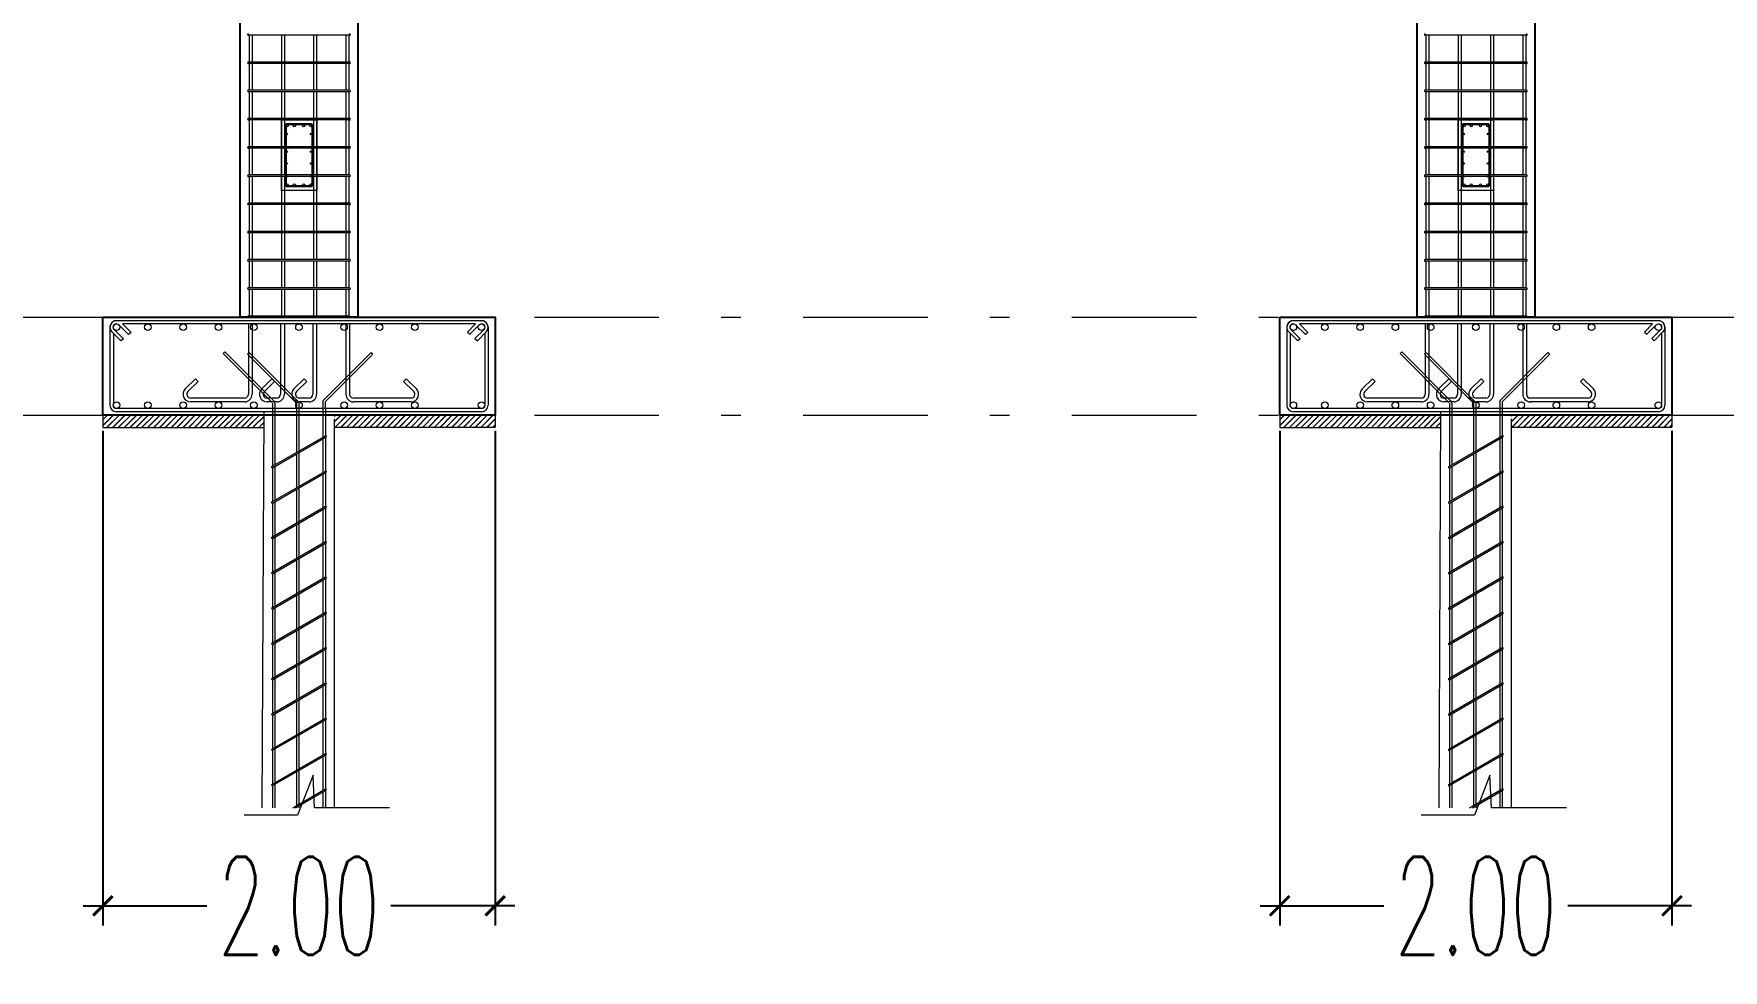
# Model space of a CAD drawing. Header units: millimetres. Extents: x 2175 to 3376, y 1504 to 1740.
# Drawn here: x 3164.79 to 3173.4, y 1533.79 to 1538.56 of the extents above; entities that cross this region are included whole.
import ezdxf

# ---------------------------------------------------------------- set-up
doc = ezdxf.new("R2010")
doc.units = ezdxf.units.MM
for name, pattern in [('DASHDOT2', [12.7, 6.35, -3.175, 0, -3.175]), ('DASHDOTX2', [50.8, 25.4, -12.7, 0, -12.7]), ('DASHED', [19.05, 12.7, -6.35])]:
    doc.linetypes.add(name, pattern=pattern)
doc.layers.add('As Atap', color=3, linetype='DASHDOTX2', lineweight=40)
doc.layers.add('Garis Dim', color=131, linetype='DASHED', lineweight=9)
for name, color, linetype in [('dinding baru', 142, 'Continuous'), ('GR', 7, 'Continuous'), ('WF 150', 5, 'Continuous')]:
    doc.layers.add(name, color=color, linetype=linetype)
doc.layers.add('Layer2', color=7, linetype='DASHED', lineweight=40, true_color=0x238759)
doc.styles.add('-DIM2', font='simplex.shx', dxfattribs={"width": 0.55})
doc.dimstyles.new('DIMENSI MUSHOLLAH', dxfattribs={"dimtxt": 0.5, "dimasz": 0.1, "dimexe": 0.1, "dimexo": 0.1, "dimgap": 0.05, "dimtad": 0, "dimtih": 1, "dimtoh": 1, "dimzin": 0, "dimdsep": 46, "dimtxsty": '-DIM2', "dimblk": 'ARCHTICK', "dimcen": 0.3, "dimdle": 0.1, "dimclrd": 1, "dimclre": 1, "dimclrt": 2, "dimadec": 0, "dimazin": 0, "dimtfac": 1, "dimtix": 1, "dimtofl": 0, "dimtmove": 0, "dimatfit": 3, "dimldrblk": 'ARCHTICK', "dimfxl": 1, "dimtolj": 1, "dimtzin": 0, "dimarcsym": 0})

# ---------------------------------------------------------------- blocks, each defined once
blk = doc.blocks.new('soof bmi')
at = {"layer": 'Garis Dim', "color": 1, "linetype": 'ByBlock', "lineweight": 9}
for p, q in [((38143.76, 315.036), (38143.76, 314.534)), ((38143.768, 315.036), (38143.768, 314.534)), ((38143.978, 315.053), (38143.777, 315.053)), ((38143.978, 315.044), (38143.777, 315.044)), ((38143.987, 315.036), (38143.987, 314.534)), ((38143.996, 315.036), (38143.996, 314.534)), ((38143.978, 314.525), (38143.777, 314.525)), ((38143.978, 314.517), (38143.777, 314.517))]:
    blk.add_line(p, q, dxfattribs=at)
blk.add_lwpolyline([(38143.728, 315.085), (38144.028, 315.085), (38144.028, 314.485), (38143.728, 314.485)], close=True, dxfattribs=at)
for centre, radius in [((38143.777, 315.036), 0.00853), ((38143.774, 314.965), 0.0064), ((38143.838, 315.036), 0.00853), ((38143.917, 315.036), 0.00853), ((38143.978, 315.036), 0.00853), ((38143.981, 314.965), 0.0064), ((38143.774, 314.815), 0.0064), ((38143.981, 314.815), 0.0064), ((38143.774, 314.715), 0.0064), ((38143.981, 314.715), 0.0064), ((38143.774, 314.605), 0.0064), ((38143.777, 314.534), 0.00853), ((38143.838, 314.534), 0.00853), ((38143.917, 314.534), 0.00853), ((38143.978, 314.534), 0.00853), ((38143.981, 314.605), 0.0064)]:
    blk.add_circle(centre, radius, dxfattribs=at)
for centre, radius, start, end in [((38143.777, 315.036), 0.0171, 90, 180), ((38143.978, 315.036), 0.0171, 0, 90), ((38143.978, 315.036), 0.00853, 0, 90), ((38143.777, 314.534), 0.0171, 180, 270), ((38143.978, 314.534), 0.00853, 270, 0), ((38143.978, 314.534), 0.0171, 270, 0)]:
    blk.add_arc(centre, radius, start, end, dxfattribs=at)
blk = doc.blocks.new('_ArchTick')
at = {"color": 0, "linetype": 'ByBlock', "const_width": 0.15}
blk.add_lwpolyline([(-0.5, -0.5), (0.5, 0.5)], dxfattribs=at)
blk = doc.blocks.new('*D795')
at = {"layer": 'Defpoints', "color": 0, "transparency": 16777216}
for p in [(3165.1384, 1536.6362), (3167.1384, 1536.6362), (3167.1384, 1534.1162)]:
    blk.add_point(p, dxfattribs=at)
at = {"layer": 'dinding baru', "color": 1, "linetype": 'Continuous', "lineweight": -2, "transparency": 16777216}
for p, q in [((3165.1384, 1536.5362), (3165.1384, 1534.0162)), ((3167.1384, 1536.5362), (3167.1384, 1534.0162))]:
    blk.add_line(p, q, dxfattribs=at)
at = {"layer": 'dinding baru', "color": 1, "lineweight": -2, "transparency": 16777216}
for p, q in [((3165.0384, 1534.1162), (3165.6694, 1534.1162)), ((3167.2384, 1534.1162), (3166.6075, 1534.1162))]:
    blk.add_line(p, q, dxfattribs=at)
at = {"layer": 'dinding baru', "color": 1, "lineweight": -2, "transparency": 16777216, "xscale": 0.1, "yscale": 0.1, "zscale": 0.1, "rotation": 180}
blk.add_blockref('_ArchTick', (3165.1384, 1534.1162), dxfattribs=at)
at = {"layer": 'dinding baru', "color": 1, "lineweight": -2, "transparency": 16777216, "xscale": 0.1, "yscale": 0.1, "zscale": 0.1}
blk.add_blockref('_ArchTick', (3167.1384, 1534.1162), dxfattribs=at)
at = {"layer": 'dinding baru', "color": 2, "lineweight": 0, "transparency": 16777216, "insert": (3166.1384, 1534.1162), "char_height": 0.5, "attachment_point": 5, "style": '-DIM2'}
blk.add_mtext('\\A1;2.00', dxfattribs=at)
blk = doc.blocks.new('*D927')
at = {"layer": 'Defpoints', "color": 0, "transparency": 16777216}
for p in [(3171.1384, 1536.6362), (3173.1384, 1536.6362), (3173.1384, 1534.1162)]:
    blk.add_point(p, dxfattribs=at)
at = {"layer": 'dinding baru', "color": 1, "linetype": 'Continuous', "lineweight": -2, "transparency": 16777216}
for p, q in [((3171.1384, 1536.5362), (3171.1384, 1534.0162)), ((3173.1384, 1536.5362), (3173.1384, 1534.0162))]:
    blk.add_line(p, q, dxfattribs=at)
at = {"layer": 'dinding baru', "color": 1, "lineweight": -2, "transparency": 16777216}
for p, q in [((3171.0384, 1534.1162), (3171.6694, 1534.1162)), ((3173.2384, 1534.1162), (3172.6075, 1534.1162))]:
    blk.add_line(p, q, dxfattribs=at)
at = {"layer": 'dinding baru', "color": 1, "lineweight": -2, "transparency": 16777216, "xscale": 0.1, "yscale": 0.1, "zscale": 0.1, "rotation": 180}
blk.add_blockref('_ArchTick', (3171.1384, 1534.1162), dxfattribs=at)
at = {"layer": 'dinding baru', "color": 1, "lineweight": -2, "transparency": 16777216, "xscale": 0.1, "yscale": 0.1, "zscale": 0.1}
blk.add_blockref('_ArchTick', (3173.1384, 1534.1162), dxfattribs=at)
at = {"layer": 'dinding baru', "color": 2, "lineweight": 0, "transparency": 16777216, "insert": (3172.1384, 1534.1162), "char_height": 0.5, "attachment_point": 5, "style": '-DIM2'}
blk.add_mtext('\\A1;2.00', dxfattribs=at)

msp = doc.modelspace()

# ---------------------------------------------------------------- hatches: boundary and pattern name
at = {"layer": 'Layer2', "linetype": 'ByBlock', "lineweight": 5}
h = msp.add_hatch(dxfattribs=at)
h.set_pattern_fill('JIS_LC_8', scale=0.0027, style=0)
h.set_pattern_definition([(45, (187.373486, 306.544502), (-0.01489166881, 0.01489166881), []), (45, (187.374566, 306.544502), (-0.01489166881, 0.01489166881), [])])
h.paths.add_polyline_path([(3165.8984, 1536.6139), (3165.1384, 1536.615), (3165.1384, 1536.555), (3165.8984, 1536.5539)])
h.paths.add_polyline_path([(3165.8984, 1536.6162), (3165.8984, 1536.6162), (3165.8984, 1536.5562), (3165.8984, 1536.5562)], flags=17)
h.paths.add_polyline_path([(3165.9584, 1536.6182), (3165.8984, 1536.6162), (3165.8984, 1536.5562), (3165.9584, 1536.5582)])
h.paths.add_polyline_path([(3167.1384, 1536.6162), (3166.3184, 1536.6162), (3166.3184, 1536.5562), (3167.1384, 1536.5562)])
h = msp.add_hatch(dxfattribs=at)
h.set_pattern_fill('JIS_LC_8', scale=0.0027, style=0)
h.set_pattern_definition([(45, (193.373486, 306.544502), (-0.01489166881, 0.01489166881), []), (45, (193.374566, 306.544502), (-0.01489166881, 0.01489166881), [])])
h.paths.add_polyline_path([(3171.8984, 1536.6139), (3171.1384, 1536.615), (3171.1384, 1536.555), (3171.8984, 1536.5539)])
h.paths.add_polyline_path([(3171.8984, 1536.6162), (3171.8984, 1536.6162), (3171.8984, 1536.5562), (3171.8984, 1536.5562)], flags=17)
h.paths.add_polyline_path([(3171.9584, 1536.6182), (3171.8984, 1536.6162), (3171.8984, 1536.5562), (3171.9584, 1536.5582)])
h.paths.add_polyline_path([(3173.1384, 1536.6162), (3172.3184, 1536.6162), (3172.3184, 1536.5562), (3173.1384, 1536.5562)])

# ---------------------------------------------------------------- linework, layer by layer
at = {"layer": 'As Atap', "color": 0, "linetype": 'ByBlock', "lineweight": 5}
for p, q in [((3165.884, 1538.5525), (3165.884, 1538.4162)), ((3165.8994, 1538.5525), (3165.8994, 1538.4162)), ((3166.0485, 1538.5525), (3166.0485, 1538.4162)), ((3166.0639, 1538.5525), (3166.0639, 1538.4162)), ((3166.213, 1538.5525), (3166.213, 1538.4162)), ((3166.2284, 1538.5525), (3166.2284, 1538.4162)), ((3166.3775, 1538.5525), (3166.3775, 1538.4162)), ((3166.3928, 1538.5525), (3166.3928, 1538.4162)), ((3171.884, 1538.5525), (3171.884, 1538.4162)), ((3171.8994, 1538.5525), (3171.8994, 1538.4162)), ((3172.0485, 1538.5525), (3172.0485, 1538.4162)), ((3172.0639, 1538.5525), (3172.0639, 1538.4162)), ((3172.213, 1538.5525), (3172.213, 1538.4162)), ((3172.2284, 1538.5525), (3172.2284, 1538.4162)), ((3172.3775, 1538.5525), (3172.3775, 1538.4162)), ((3172.3928, 1538.5525), (3172.3928, 1538.4162)), ((3165.884, 1538.4092), (3165.884, 1538.2728)), ((3165.8994, 1538.4092), (3165.8994, 1538.2728)), ((3166.0485, 1538.4092), (3166.0485, 1538.2728)), ((3166.0639, 1538.4092), (3166.0639, 1538.2728)), ((3166.213, 1538.4092), (3166.213, 1538.2728)), ((3166.2284, 1538.4092), (3166.2284, 1538.2728)), ((3166.3775, 1538.4092), (3166.3775, 1538.2728)), ((3166.3928, 1538.4092), (3166.3928, 1538.2728)), ((3171.884, 1538.4092), (3171.884, 1538.2728)), ((3171.8994, 1538.4092), (3171.8994, 1538.2728)), ((3172.0485, 1538.4092), (3172.0485, 1538.2728)), ((3172.0639, 1538.4092), (3172.0639, 1538.2728)), ((3172.213, 1538.4092), (3172.213, 1538.2728)), ((3172.2284, 1538.4092), (3172.2284, 1538.2728)), ((3172.3775, 1538.4092), (3172.3775, 1538.2728)), ((3172.3928, 1538.4092), (3172.3928, 1538.2728)), ((3165.884, 1538.2652), (3165.884, 1538.1288)), ((3165.8994, 1538.2652), (3165.8994, 1538.1288)), ((3166.0485, 1538.2652), (3166.0485, 1538.1288)), ((3166.0639, 1538.2652), (3166.0639, 1538.1288)), ((3166.213, 1538.2652), (3166.213, 1538.1288)), ((3166.2284, 1538.2652), (3166.2284, 1538.1288)), ((3166.3775, 1538.2658), (3166.3775, 1538.1295)), ((3166.3928, 1538.2658), (3166.3928, 1538.1295)), ((3171.884, 1538.2652), (3171.884, 1538.1288)), ((3171.8994, 1538.2652), (3171.8994, 1538.1288)), ((3172.0485, 1538.2652), (3172.0485, 1538.1288)), ((3172.0639, 1538.2652), (3172.0639, 1538.1288)), ((3172.213, 1538.2652), (3172.213, 1538.1288)), ((3172.2284, 1538.2652), (3172.2284, 1538.1288)), ((3172.3775, 1538.2658), (3172.3775, 1538.1295)), ((3172.3928, 1538.2658), (3172.3928, 1538.1295)), ((3165.884, 1538.1212), (3165.884, 1537.9848)), ((3165.8994, 1538.1212), (3165.8994, 1537.9848)), ((3166.0485, 1538.1212), (3166.0485, 1537.9848)), ((3166.0639, 1538.1212), (3166.0639, 1537.9848)), ((3166.213, 1538.1212), (3166.213, 1537.9848)), ((3166.2284, 1538.1212), (3166.2284, 1537.9848)), ((3166.3775, 1538.1212), (3166.3775, 1537.9848)), ((3166.3928, 1538.1212), (3166.3928, 1537.9848)), ((3171.884, 1538.1212), (3171.884, 1537.9848)), ((3171.8994, 1538.1212), (3171.8994, 1537.9848)), ((3172.0485, 1538.1212), (3172.0485, 1537.9848)), ((3172.0639, 1538.1212), (3172.0639, 1537.9848)), ((3172.213, 1538.1212), (3172.213, 1537.9848)), ((3172.2284, 1538.1212), (3172.2284, 1537.9848)), ((3172.3775, 1538.1212), (3172.3775, 1537.9848)), ((3172.3928, 1538.1212), (3172.3928, 1537.9848)), ((3165.884, 1537.9772), (3165.884, 1537.8408)), ((3165.8994, 1537.9772), (3165.8994, 1537.8408)), ((3166.0485, 1537.9772), (3166.0485, 1537.8408)), ((3166.0639, 1537.9772), (3166.0639, 1537.8408)), ((3166.213, 1537.9772), (3166.213, 1537.8408)), ((3166.2284, 1537.9772), (3166.2284, 1537.8408)), ((3166.3775, 1537.9772), (3166.3775, 1537.8408)), ((3166.3928, 1537.9772), (3166.3928, 1537.8408)), ((3171.884, 1537.9772), (3171.884, 1537.8408)), ((3171.8994, 1537.9772), (3171.8994, 1537.8408)), ((3172.0485, 1537.9772), (3172.0485, 1537.8408)), ((3172.0639, 1537.9772), (3172.0639, 1537.8408)), ((3172.213, 1537.9772), (3172.213, 1537.8408)), ((3172.2284, 1537.9772), (3172.2284, 1537.8408)), ((3172.3775, 1537.9772), (3172.3775, 1537.8408)), ((3172.3928, 1537.9772), (3172.3928, 1537.8408)), ((3165.884, 1537.8338), (3165.884, 1537.6975)), ((3165.8994, 1537.8338), (3165.8994, 1537.6975)), ((3166.0485, 1537.8338), (3166.0485, 1537.6975)), ((3166.0639, 1537.8338), (3166.0639, 1537.6975)), ((3166.213, 1537.8338), (3166.213, 1537.6975)), ((3166.2284, 1537.8338), (3166.2284, 1537.6975)), ((3166.3775, 1537.8338), (3166.3775, 1537.6975)), ((3166.3928, 1537.8338), (3166.3928, 1537.6975)), ((3171.884, 1537.8338), (3171.884, 1537.6975)), ((3171.8994, 1537.8338), (3171.8994, 1537.6975)), ((3172.0485, 1537.8338), (3172.0485, 1537.6975)), ((3172.0639, 1537.8338), (3172.0639, 1537.6975)), ((3172.213, 1537.8338), (3172.213, 1537.6975)), ((3172.2284, 1537.8338), (3172.2284, 1537.6975)), ((3172.3775, 1537.8338), (3172.3775, 1537.6975)), ((3172.3928, 1537.8338), (3172.3928, 1537.6975)), ((3165.884, 1537.6898), (3165.884, 1537.5535)), ((3165.8994, 1537.6898), (3165.8994, 1537.5535)), ((3166.0485, 1537.6898), (3166.0485, 1537.5535)), ((3166.0639, 1537.6898), (3166.0639, 1537.5535)), ((3166.213, 1537.6898), (3166.213, 1537.5535)), ((3166.2284, 1537.6898), (3166.2284, 1537.5535)), ((3166.3775, 1537.6898), (3166.3775, 1537.5535)), ((3166.3928, 1537.6898), (3166.3928, 1537.5535)), ((3171.884, 1537.6898), (3171.884, 1537.5535)), ((3171.8994, 1537.6898), (3171.8994, 1537.5535)), ((3172.0485, 1537.6898), (3172.0485, 1537.5535)), ((3172.0639, 1537.6898), (3172.0639, 1537.5535)), ((3172.213, 1537.6898), (3172.213, 1537.5535)), ((3172.2284, 1537.6898), (3172.2284, 1537.5535)), ((3172.3775, 1537.6898), (3172.3775, 1537.5535)), ((3172.3928, 1537.6898), (3172.3928, 1537.5535)), ((3165.884, 1537.5458), (3165.884, 1537.4095)), ((3165.8994, 1537.5458), (3165.8994, 1537.4095)), ((3166.0485, 1537.5458), (3166.0485, 1537.4095)), ((3166.0639, 1537.5458), (3166.0639, 1537.4095)), ((3166.213, 1537.5458), (3166.213, 1537.4095)), ((3166.2284, 1537.5458), (3166.2284, 1537.4095)), ((3166.3775, 1537.5458), (3166.3775, 1537.4095)), ((3166.3928, 1537.5458), (3166.3928, 1537.4095)), ((3171.884, 1537.5458), (3171.884, 1537.4095)), ((3171.8994, 1537.5458), (3171.8994, 1537.4095)), ((3172.0485, 1537.5458), (3172.0485, 1537.4095)), ((3172.0639, 1537.5458), (3172.0639, 1537.4095)), ((3172.213, 1537.5458), (3172.213, 1537.4095)), ((3172.2284, 1537.5458), (3172.2284, 1537.4095)), ((3172.3775, 1537.5458), (3172.3775, 1537.4095)), ((3172.3928, 1537.5458), (3172.3928, 1537.4095)), ((3165.884, 1537.4018), (3165.884, 1537.2655)), ((3165.8994, 1537.4018), (3165.8994, 1537.2655)), ((3166.0485, 1537.4018), (3166.0485, 1537.2655)), ((3166.0639, 1537.4018), (3166.0639, 1537.2655)), ((3166.213, 1537.4018), (3166.213, 1537.2655)), ((3166.2284, 1537.4018), (3166.2284, 1537.2655)), ((3166.3775, 1537.4018), (3166.3775, 1537.2655)), ((3166.3928, 1537.4018), (3166.3928, 1537.2655)), ((3171.884, 1537.4018), (3171.884, 1537.2655)), ((3171.8994, 1537.4018), (3171.8994, 1537.2655)), ((3172.0485, 1537.4018), (3172.0485, 1537.2655)), ((3172.0639, 1537.4018), (3172.0639, 1537.2655)), ((3172.213, 1537.4018), (3172.213, 1537.2655)), ((3172.2284, 1537.4018), (3172.2284, 1537.2655)), ((3172.3775, 1537.4018), (3172.3775, 1537.2655)), ((3172.3928, 1537.4018), (3172.3928, 1537.2655)), ((3165.884, 1537.2578), (3165.884, 1537.1215)), ((3165.8994, 1537.2578), (3165.8994, 1537.1215)), ((3166.0485, 1537.2578), (3166.0485, 1537.1215)), ((3166.0639, 1537.2578), (3166.0639, 1537.1215)), ((3166.213, 1537.2578), (3166.213, 1537.1215)), ((3166.2284, 1537.2578), (3166.2284, 1537.1215)), ((3166.3775, 1537.2578), (3166.3775, 1537.1215)), ((3166.3928, 1537.2578), (3166.3928, 1537.1215)), ((3171.884, 1537.2578), (3171.884, 1537.1215)), ((3171.8994, 1537.2578), (3171.8994, 1537.1215)), ((3172.0485, 1537.2578), (3172.0485, 1537.1215)), ((3172.0639, 1537.2578), (3172.0639, 1537.1215)), ((3172.213, 1537.2578), (3172.213, 1537.1215)), ((3172.2284, 1537.2578), (3172.2284, 1537.1215)), ((3172.3775, 1537.2578), (3172.3775, 1537.1215)), ((3172.3928, 1537.2578), (3172.3928, 1537.1215)), ((3165.1744, 1537.0646), (3165.1744, 1536.6678)), ((3165.192, 1537.0339), (3165.192, 1536.6727)), ((3165.8802, 1537.0814), (3165.8802, 1536.723)), ((3165.8994, 1537.0814), (3165.8994, 1536.7319)), ((3166.0447, 1537.0814), (3166.0447, 1536.723)), ((3166.0639, 1537.0814), (3166.0639, 1536.723)), ((3166.2092, 1537.0814), (3166.2092, 1536.723)), ((3166.2284, 1537.0814), (3166.2284, 1536.723)), ((3166.3775, 1537.0814), (3166.3775, 1536.7262)), ((3166.3967, 1537.0814), (3166.3967, 1536.7239)), ((3167.0856, 1537.0339), (3167.0856, 1536.6678)), ((3167.1024, 1537.0645), (3167.1024, 1536.6678)), ((3171.1744, 1537.0646), (3171.1744, 1536.6678)), ((3171.192, 1537.0339), (3171.192, 1536.6727)), ((3171.8802, 1537.0814), (3171.8802, 1536.723)), ((3171.8994, 1537.0814), (3171.8994, 1536.7319)), ((3172.0447, 1537.0814), (3172.0447, 1536.723)), ((3172.0639, 1537.0814), (3172.0639, 1536.723)), ((3172.2092, 1537.0814), (3172.2092, 1536.723)), ((3172.2284, 1537.0814), (3172.2284, 1536.723)), ((3172.3775, 1537.0814), (3172.3775, 1536.7262)), ((3172.3967, 1537.0814), (3172.3967, 1536.7239)), ((3173.0856, 1537.0339), (3173.0856, 1536.6678)), ((3173.1024, 1537.0645), (3173.1024, 1536.6678)), ((3165.8994, 1536.7319), (3165.8994, 1536.723)), ((3166.0033, 1536.6771), (3166.0033, 1536.651)), ((3166.0153, 1536.6771), (3166.0153, 1536.651)), ((3166.1264, 1536.6775), (3166.1264, 1536.4276)), ((3166.1384, 1536.6825), (3166.1384, 1536.4345)), ((3166.2601, 1536.6896), (3166.2601, 1536.651)), ((3166.2721, 1536.6846), (3166.2721, 1536.651)), ((3171.8994, 1536.7319), (3171.8994, 1536.723)), ((3172.0033, 1536.6771), (3172.0033, 1536.651)), ((3172.0153, 1536.6771), (3172.0153, 1536.651)), ((3172.1264, 1536.6775), (3172.1264, 1536.4276)), ((3172.1384, 1536.6825), (3172.1384, 1536.4345)), ((3172.2601, 1536.6896), (3172.2601, 1536.651)), ((3172.2721, 1536.6846), (3172.2721, 1536.651)), ((3166.004, 1536.651), (3166.004, 1536.3569)), ((3166.016, 1536.651), (3166.016, 1536.3639)), ((3166.2608, 1536.651), (3166.2608, 1536.5052)), ((3166.2728, 1536.651), (3166.2728, 1536.5121)), ((3166.7462, 1536.6512), (3166.7462, 1536.651)), ((3166.7462, 1536.6512), (3166.7462, 1536.651)), ((3172.004, 1536.651), (3172.004, 1536.3569)), ((3172.016, 1536.651), (3172.016, 1536.3639)), ((3172.2608, 1536.651), (3172.2608, 1536.5052)), ((3172.2728, 1536.651), (3172.2728, 1536.5121)), ((3172.7462, 1536.6512), (3172.7462, 1536.651)), ((3172.7462, 1536.6512), (3172.7462, 1536.651)), ((3166.2728, 1536.5038), (3166.2728, 1536.3321)), ((3172.2728, 1536.5038), (3172.2728, 1536.3321)), ((3166.1264, 1536.4193), (3166.1264, 1536.2476)), ((3166.1384, 1536.4262), (3166.1384, 1536.2545)), ((3166.2608, 1536.4969), (3166.2608, 1536.3252)), ((3172.1264, 1536.4193), (3172.1264, 1536.2476)), ((3172.1384, 1536.4262), (3172.1384, 1536.2545)), ((3172.2608, 1536.4969), (3172.2608, 1536.3252)), ((3166.004, 1536.3486), (3166.004, 1536.1769)), ((3166.016, 1536.3556), (3166.016, 1536.1839)), ((3172.004, 1536.3486), (3172.004, 1536.1769)), ((3172.016, 1536.3556), (3172.016, 1536.1839)), ((3166.1384, 1536.2462), (3166.1384, 1536.0745)), ((3166.2608, 1536.3169), (3166.2608, 1536.1452)), ((3166.2728, 1536.3238), (3166.2728, 1536.1521)), ((3172.1384, 1536.2462), (3172.1384, 1536.0745)), ((3172.2608, 1536.3169), (3172.2608, 1536.1452)), ((3172.2728, 1536.3238), (3172.2728, 1536.1521)), ((3166.004, 1536.1686), (3166.004, 1535.9969)), ((3166.016, 1536.1756), (3166.016, 1536.0039)), ((3166.1264, 1536.2393), (3166.1264, 1536.0676)), ((3172.004, 1536.1686), (3172.004, 1535.9969)), ((3172.016, 1536.1756), (3172.016, 1536.0039)), ((3172.1264, 1536.2393), (3172.1264, 1536.0676)), ((3166.2608, 1536.1369), (3166.2608, 1535.9652)), ((3166.2728, 1536.1438), (3166.2728, 1535.9721)), ((3172.2608, 1536.1369), (3172.2608, 1535.9652)), ((3172.2728, 1536.1438), (3172.2728, 1535.9721)), ((3166.004, 1535.9886), (3166.004, 1535.8169)), ((3166.016, 1535.9956), (3166.016, 1535.8239)), ((3166.1264, 1536.0593), (3166.1264, 1535.8876)), ((3166.1384, 1536.0662), (3166.1384, 1535.8945)), ((3172.004, 1535.9886), (3172.004, 1535.8169)), ((3172.016, 1535.9956), (3172.016, 1535.8239)), ((3172.1264, 1536.0593), (3172.1264, 1535.8876)), ((3172.1384, 1536.0662), (3172.1384, 1535.8945)), ((3166.2608, 1535.9569), (3166.2608, 1535.7852)), ((3166.2728, 1535.9638), (3166.2728, 1535.7921)), ((3172.2608, 1535.9569), (3172.2608, 1535.7852)), ((3172.2728, 1535.9638), (3172.2728, 1535.7921)), ((3166.016, 1535.8156), (3166.016, 1535.6439)), ((3166.1264, 1535.8793), (3166.1264, 1535.7076)), ((3166.1384, 1535.8862), (3166.1384, 1535.7145)), ((3172.016, 1535.8156), (3172.016, 1535.6439)), ((3172.1264, 1535.8793), (3172.1264, 1535.7076)), ((3172.1384, 1535.8862), (3172.1384, 1535.7145)), ((3166.004, 1535.8086), (3166.004, 1535.6369)), ((3166.2608, 1535.7769), (3166.2608, 1535.6052)), ((3166.2728, 1535.7838), (3166.2728, 1535.6121)), ((3172.004, 1535.8086), (3172.004, 1535.6369)), ((3172.2608, 1535.7769), (3172.2608, 1535.6052)), ((3172.2728, 1535.7838), (3172.2728, 1535.6121)), ((3166.1264, 1535.6993), (3166.1264, 1535.5276)), ((3166.1384, 1535.7062), (3166.1384, 1535.5345)), ((3172.1264, 1535.6993), (3172.1264, 1535.5276)), ((3172.1384, 1535.7062), (3172.1384, 1535.5345)), ((3166.004, 1535.6286), (3166.004, 1535.4569)), ((3166.016, 1535.6356), (3166.016, 1535.4639)), ((3166.2608, 1535.5969), (3166.2608, 1535.4252)), ((3166.2728, 1535.6038), (3166.2728, 1535.4321)), ((3172.004, 1535.6286), (3172.004, 1535.4569)), ((3172.016, 1535.6356), (3172.016, 1535.4639)), ((3172.2608, 1535.5969), (3172.2608, 1535.4252)), ((3172.2728, 1535.6038), (3172.2728, 1535.4321)), ((3166.1264, 1535.5193), (3166.1264, 1535.3476)), ((3166.1384, 1535.5262), (3166.1384, 1535.3545)), ((3172.1264, 1535.5193), (3172.1264, 1535.3476)), ((3172.1384, 1535.5262), (3172.1384, 1535.3545)), ((3166.004, 1535.4486), (3166.004, 1535.2769)), ((3166.016, 1535.4556), (3166.016, 1535.2839)), ((3166.2608, 1535.4169), (3166.2608, 1535.2452)), ((3166.2728, 1535.4238), (3166.2728, 1535.2521)), ((3172.004, 1535.4486), (3172.004, 1535.2769)), ((3172.016, 1535.4556), (3172.016, 1535.2839)), ((3172.2608, 1535.4169), (3172.2608, 1535.2452)), ((3172.2728, 1535.4238), (3172.2728, 1535.2521)), ((3166.1264, 1535.3393), (3166.1264, 1535.1676)), ((3166.1384, 1535.3462), (3166.1384, 1535.1745)), ((3172.1264, 1535.3393), (3172.1264, 1535.1676)), ((3172.1384, 1535.3462), (3172.1384, 1535.1745)), ((3166.004, 1535.2686), (3166.004, 1535.0969)), ((3166.016, 1535.2756), (3166.016, 1535.1039)), ((3166.2608, 1535.2369), (3166.2608, 1535.0652)), ((3166.2728, 1535.2438), (3166.2728, 1535.0721)), ((3172.004, 1535.2686), (3172.004, 1535.0969)), ((3172.016, 1535.2756), (3172.016, 1535.1039)), ((3172.2608, 1535.2369), (3172.2608, 1535.0652)), ((3172.2728, 1535.2438), (3172.2728, 1535.0721)), ((3166.1264, 1535.1593), (3166.1264, 1534.9876)), ((3166.1384, 1535.1662), (3166.1384, 1534.9945)), ((3172.1264, 1535.1593), (3172.1264, 1534.9876)), ((3172.1384, 1535.1662), (3172.1384, 1534.9945)), ((3166.004, 1535.0886), (3166.004, 1534.9169)), ((3166.016, 1535.0956), (3166.016, 1534.9239)), ((3166.2608, 1535.0569), (3166.2608, 1534.8852)), ((3166.2728, 1535.0638), (3166.2728, 1534.8921)), ((3172.004, 1535.0886), (3172.004, 1534.9169)), ((3172.016, 1535.0956), (3172.016, 1534.9239)), ((3172.2608, 1535.0569), (3172.2608, 1534.8852)), ((3172.2728, 1535.0638), (3172.2728, 1534.8921)), ((3166.1264, 1534.9793), (3166.1264, 1534.8076)), ((3166.1384, 1534.9862), (3166.1384, 1534.8145)), ((3172.1264, 1534.9793), (3172.1264, 1534.8076)), ((3172.1384, 1534.9862), (3172.1384, 1534.8145)), ((3166.004, 1534.9086), (3166.004, 1534.7369)), ((3166.016, 1534.9156), (3166.016, 1534.7439)), ((3166.2608, 1534.8769), (3166.2608, 1534.7052)), ((3166.2728, 1534.8838), (3166.2728, 1534.7121)), ((3172.004, 1534.9086), (3172.004, 1534.7369)), ((3172.016, 1534.9156), (3172.016, 1534.7439)), ((3172.2608, 1534.8769), (3172.2608, 1534.7052)), ((3172.2728, 1534.8838), (3172.2728, 1534.7121)), ((3166.1264, 1534.7993), (3166.1264, 1534.6276)), ((3166.1384, 1534.8062), (3166.1384, 1534.6345)), ((3172.1264, 1534.7993), (3172.1264, 1534.6276)), ((3172.1384, 1534.8062), (3172.1384, 1534.6345)), ((3166.004, 1534.7286), (3166.004, 1534.6162)), ((3166.016, 1534.7356), (3166.016, 1534.6162)), ((3166.2608, 1534.6969), (3166.2608, 1534.6162)), ((3166.2728, 1534.7038), (3166.2728, 1534.6162)), ((3172.004, 1534.7286), (3172.004, 1534.6162)), ((3172.016, 1534.7356), (3172.016, 1534.6162)), ((3172.2608, 1534.6969), (3172.2608, 1534.6162)), ((3172.2728, 1534.7038), (3172.2728, 1534.6162)), ((3166.1264, 1534.6193), (3166.1264, 1534.6162)), ((3166.1384, 1534.6262), (3166.1384, 1534.6162)), ((3172.1264, 1534.6193), (3172.1264, 1534.6162)), ((3172.1384, 1534.6262), (3172.1384, 1534.6162))]:
    msp.add_line(p, q, dxfattribs=at)
at = {"layer": 'As Atap', "color": 7, "linetype": 'ByBlock', "lineweight": 5}
for p, q in [((3165.1384, 1536.6162), (3165.1384, 1536.5539)), ((3165.9586, 1536.6371), (3165.9489, 1534.6162)), ((3166.3184, 1536.5982), (3166.3184, 1534.6162)), ((3167.1384, 1536.6162), (3167.1384, 1536.5562)), ((3171.1384, 1536.6162), (3171.1384, 1536.5539)), ((3171.9586, 1536.6371), (3171.9489, 1534.6162)), ((3172.3184, 1536.5982), (3172.3184, 1534.6162)), ((3173.1384, 1536.6162), (3173.1384, 1536.5562))]:
    msp.add_line(p, q, dxfattribs=at)
at = {"layer": 'Garis Dim', "color": 0, "linetype": 'ByBlock', "lineweight": 5}
for p, q in [((3166.3967, 1538.5525), (3165.8802, 1538.5525)), ((3172.3967, 1538.5525), (3171.8802, 1538.5525)), ((3166.3967, 1538.4162), (3165.8802, 1538.4162)), ((3166.3967, 1538.4085), (3165.8802, 1538.4085)), ((3172.3967, 1538.4162), (3171.8802, 1538.4162)), ((3172.3967, 1538.4085), (3171.8802, 1538.4085)), ((3166.3967, 1538.2728), (3165.8802, 1538.2728)), ((3166.3967, 1538.2652), (3165.8802, 1538.2652)), ((3172.3967, 1538.2728), (3171.8802, 1538.2728)), ((3172.3967, 1538.2652), (3171.8802, 1538.2652)), ((3166.3967, 1538.1288), (3165.8802, 1538.1288)), ((3166.3967, 1538.1212), (3165.8802, 1538.1212)), ((3172.3967, 1538.1288), (3171.8802, 1538.1288)), ((3172.3967, 1538.1212), (3171.8802, 1538.1212)), ((3166.3967, 1537.9848), (3165.8802, 1537.9848)), ((3166.3967, 1537.9772), (3165.8802, 1537.9772)), ((3172.3967, 1537.9848), (3171.8802, 1537.9848)), ((3172.3967, 1537.9772), (3171.8802, 1537.9772)), ((3166.3967, 1537.8408), (3165.8802, 1537.8408)), ((3166.3967, 1537.8332), (3165.8802, 1537.8332)), ((3172.3967, 1537.8408), (3171.8802, 1537.8408)), ((3172.3967, 1537.8332), (3171.8802, 1537.8332)), ((3166.3967, 1537.6975), (3165.8802, 1537.6975)), ((3166.3967, 1537.6898), (3165.8802, 1537.6898)), ((3172.3967, 1537.6975), (3171.8802, 1537.6975)), ((3172.3967, 1537.6898), (3171.8802, 1537.6898)), ((3166.3967, 1537.5535), (3165.8802, 1537.5535)), ((3166.3967, 1537.5458), (3165.8802, 1537.5458)), ((3172.3967, 1537.5535), (3171.8802, 1537.5535)), ((3172.3967, 1537.5458), (3171.8802, 1537.5458)), ((3166.3967, 1537.4095), (3165.8802, 1537.4095)), ((3166.3967, 1537.4018), (3165.8802, 1537.4018)), ((3172.3967, 1537.4095), (3171.8802, 1537.4095)), ((3172.3967, 1537.4018), (3171.8802, 1537.4018)), ((3166.3967, 1537.2655), (3165.8802, 1537.2655)), ((3166.3967, 1537.2578), (3165.8802, 1537.2578)), ((3172.3967, 1537.2655), (3171.8802, 1537.2655)), ((3172.3967, 1537.2578), (3171.8802, 1537.2578)), ((3166.3967, 1537.1215), (3165.8802, 1537.1215)), ((3166.3967, 1537.1138), (3165.8802, 1537.1138)), ((3172.3967, 1537.1215), (3171.8802, 1537.1215)), ((3172.3967, 1537.1138), (3171.8802, 1537.1138)), ((3165.179, 1537.0814), (3165.1789, 1537.0814)), ((3165.1843, 1537.0408), (3165.2302, 1536.995)), ((3165.1955, 1537.0534), (3165.2432, 1537.0057)), ((3167.0688, 1537.0982), (3165.2081, 1537.0982)), ((3165.2194, 1537.0769), (3165.2692, 1537.0272)), ((3167.0383, 1537.0814), (3165.2387, 1537.0814)), ((3165.2387, 1537.0814), (3165.2822, 1537.0379)), ((3165.2822, 1537.0379), (3165.2692, 1537.0272)), ((3167.0383, 1537.0814), (3166.9974, 1537.0405)), ((3166.9974, 1537.0405), (3167.01, 1537.0294)), ((3167.0558, 1537.0752), (3167.01, 1537.0294)), ((3167.0817, 1537.0537), (3167.0351, 1537.0072)), ((3167.0925, 1537.0408), (3167.0478, 1536.9961)), ((3171.179, 1537.0814), (3171.1789, 1537.0814)), ((3171.1843, 1537.0408), (3171.2302, 1536.995)), ((3171.1955, 1537.0534), (3171.2432, 1537.0057)), ((3173.0688, 1537.0982), (3171.2081, 1537.0982)), ((3171.2194, 1537.0769), (3171.2692, 1537.0272)), ((3173.0383, 1537.0814), (3171.2387, 1537.0814)), ((3171.2387, 1537.0814), (3171.2822, 1537.0379)), ((3171.2822, 1537.0379), (3171.2692, 1537.0272)), ((3173.0383, 1537.0814), (3172.9974, 1537.0405)), ((3172.9974, 1537.0405), (3173.01, 1537.0294)), ((3173.0558, 1537.0752), (3173.01, 1537.0294)), ((3173.0817, 1537.0537), (3173.0351, 1537.0072)), ((3173.0925, 1537.0408), (3173.0478, 1536.9961)), ((3165.2432, 1537.0057), (3165.2302, 1536.995)), ((3165.7607, 1536.9391), (3165.7522, 1536.9307)), ((3166.01, 1536.6899), (3165.7607, 1536.9391)), ((3165.8845, 1536.9364), (3165.876, 1536.9279)), ((3166.139, 1536.6819), (3165.8845, 1536.9364)), ((3166.2601, 1536.6896), (3166.5061, 1536.9356)), ((3166.5061, 1536.9356), (3166.514, 1536.9265)), ((3167.0351, 1537.0072), (3167.0478, 1536.9961)), ((3171.2432, 1537.0057), (3171.2302, 1536.995)), ((3171.7607, 1536.9391), (3171.7522, 1536.9307)), ((3172.01, 1536.6899), (3171.7607, 1536.9391)), ((3171.8845, 1536.9364), (3171.876, 1536.9279)), ((3172.139, 1536.6819), (3171.8845, 1536.9364)), ((3172.2601, 1536.6896), (3172.5061, 1536.9356)), ((3172.5061, 1536.9356), (3172.514, 1536.9265)), ((3173.0351, 1537.0072), (3173.0478, 1536.9961)), ((3166.0015, 1536.6814), (3165.7522, 1536.9307)), ((3166.1264, 1536.6775), (3165.876, 1536.9279)), ((3166.2721, 1536.6846), (3166.514, 1536.9265)), ((3172.0015, 1536.6814), (3171.7522, 1536.9307)), ((3172.1264, 1536.6775), (3171.876, 1536.9279)), ((3172.2721, 1536.6846), (3172.514, 1536.9265)), ((3165.5586, 1536.7501), (3165.6107, 1536.8022)), ((3165.5722, 1536.7366), (3165.6243, 1536.7886)), ((3165.6107, 1536.8022), (3165.6243, 1536.7886)), ((3165.9484, 1536.7501), (3166.0004, 1536.8022)), ((3165.9619, 1536.7366), (3166.014, 1536.7886)), ((3166.0004, 1536.8022), (3166.014, 1536.7886)), ((3166.1129, 1536.7501), (3166.165, 1536.8022)), ((3166.1265, 1536.7366), (3166.1786, 1536.7886)), ((3166.165, 1536.8022), (3166.1786, 1536.7886)), ((3166.6854, 1536.8022), (3166.6718, 1536.7886)), ((3166.7239, 1536.7366), (3166.6718, 1536.7886)), ((3166.7375, 1536.7501), (3166.6854, 1536.8022)), ((3171.5586, 1536.7501), (3171.6107, 1536.8022)), ((3171.5722, 1536.7366), (3171.6243, 1536.7886)), ((3171.6107, 1536.8022), (3171.6243, 1536.7886)), ((3171.9484, 1536.7501), (3172.0004, 1536.8022)), ((3171.9619, 1536.7366), (3172.014, 1536.7886)), ((3172.0004, 1536.8022), (3172.014, 1536.7886)), ((3172.1129, 1536.7501), (3172.165, 1536.8022)), ((3172.1265, 1536.7366), (3172.1786, 1536.7886)), ((3172.165, 1536.8022), (3172.1786, 1536.7886)), ((3172.6854, 1536.8022), (3172.6718, 1536.7886)), ((3172.7239, 1536.7366), (3172.6718, 1536.7886)), ((3172.7375, 1536.7501), (3172.6854, 1536.8022)), ((3165.861, 1536.7038), (3165.5858, 1536.7038)), ((3165.861, 1536.6846), (3165.5858, 1536.6846)), ((3166.0255, 1536.7038), (3165.9755, 1536.7038)), ((3166.0255, 1536.6846), (3165.9755, 1536.6846)), ((3166.19, 1536.7038), (3166.1401, 1536.7038)), ((3166.19, 1536.6846), (3166.1401, 1536.6846)), ((3166.7103, 1536.7038), (3166.4159, 1536.7038)), ((3166.7103, 1536.6846), (3166.4159, 1536.6846)), ((3166.4223, 1536.6814), (3166.4191, 1536.6846)), ((3171.861, 1536.7038), (3171.5858, 1536.7038)), ((3171.861, 1536.6846), (3171.5858, 1536.6846)), ((3172.0255, 1536.7038), (3171.9755, 1536.7038)), ((3172.0255, 1536.6846), (3171.9755, 1536.6846)), ((3172.19, 1536.7038), (3172.1401, 1536.7038)), ((3172.19, 1536.6846), (3172.1401, 1536.6846)), ((3172.7103, 1536.7038), (3172.4159, 1536.7038)), ((3172.7103, 1536.6846), (3172.4159, 1536.6846)), ((3172.4223, 1536.6814), (3172.4191, 1536.6846)), ((3167.0688, 1536.651), (3165.208, 1536.651)), ((3166.9688, 1536.6342), (3165.208, 1536.6342)), ((3167.0688, 1536.6342), (3165.208, 1536.6342)), ((3173.0688, 1536.651), (3171.208, 1536.651)), ((3172.9688, 1536.6342), (3171.208, 1536.6342)), ((3173.0688, 1536.6342), (3171.208, 1536.6342)), ((3166.0004, 1536.3549), (3166.2728, 1536.5121)), ((3166.004, 1536.3486), (3166.2766, 1536.506)), ((3172.0004, 1536.3549), (3172.2728, 1536.5121)), ((3172.004, 1536.3486), (3172.2766, 1536.506)), ((3166.0004, 1536.1749), (3166.2728, 1536.3321)), ((3172.0004, 1536.1749), (3172.2728, 1536.3321)), ((3166.004, 1536.1686), (3166.2766, 1536.326)), ((3172.004, 1536.1686), (3172.2766, 1536.326)), ((3166.0004, 1535.9949), (3166.2728, 1536.1521)), ((3166.0041, 1535.9886), (3166.2766, 1536.146)), ((3172.0004, 1535.9949), (3172.2728, 1536.1521)), ((3172.0041, 1535.9886), (3172.2766, 1536.146)), ((3166.0005, 1535.8149), (3166.2728, 1535.9721)), ((3166.0041, 1535.8086), (3166.2766, 1535.966)), ((3172.0005, 1535.8149), (3172.2728, 1535.9721)), ((3172.0041, 1535.8086), (3172.2766, 1535.966)), ((3166.0005, 1535.6349), (3166.2728, 1535.7921)), ((3166.0041, 1535.6286), (3166.2766, 1535.786)), ((3172.0005, 1535.6349), (3172.2728, 1535.7921)), ((3172.0041, 1535.6286), (3172.2766, 1535.786)), ((3166.0005, 1535.4549), (3166.2728, 1535.6121)), ((3166.0041, 1535.4486), (3166.2766, 1535.606)), ((3172.0005, 1535.4549), (3172.2728, 1535.6121)), ((3172.0041, 1535.4486), (3172.2766, 1535.606)), ((3166.0005, 1535.2749), (3166.2728, 1535.4321)), ((3166.0041, 1535.2686), (3166.2766, 1535.426)), ((3172.0005, 1535.2749), (3172.2728, 1535.4321)), ((3172.0041, 1535.2686), (3172.2766, 1535.426)), ((3166.0005, 1535.0949), (3166.2728, 1535.2521)), ((3166.0041, 1535.0886), (3166.2766, 1535.246)), ((3172.0005, 1535.0949), (3172.2728, 1535.2521)), ((3172.0041, 1535.0886), (3172.2766, 1535.246)), ((3166.0005, 1534.9149), (3166.2728, 1535.0721)), ((3166.0041, 1534.9086), (3166.2766, 1535.066)), ((3172.0005, 1534.9149), (3172.2728, 1535.0721)), ((3172.0041, 1534.9086), (3172.2766, 1535.066)), ((3166.0005, 1534.7349), (3166.2728, 1534.8921)), ((3166.0041, 1534.7286), (3166.2766, 1534.886)), ((3172.0005, 1534.7349), (3172.2728, 1534.8921)), ((3172.0041, 1534.7286), (3172.2766, 1534.886)), ((3166.1066, 1534.6162), (3166.2728, 1534.7121)), ((3166.121, 1534.6162), (3166.2766, 1534.706)), ((3172.1066, 1534.6162), (3172.2728, 1534.7121)), ((3172.121, 1534.6162), (3172.2766, 1534.706))]:
    msp.add_line(p, q, dxfattribs=at)
at = {"layer": 'Garis Dim', "linetype": 'DASHDOT2', "ltscale": 0.1}
for p, q in [((3085.1387, 1537.1162), (3178.1387, 1537.1162)), ((3085.1387, 1536.6162), (3178.1387, 1536.6162))]:
    msp.add_line(p, q, dxfattribs=at)
at = {"layer": 'Garis Dim', "color": 7, "linetype": 'ByBlock', "lineweight": 5}
for p, q in [((3165.1384, 1536.5539), (3165.9582, 1536.5539)), ((3166.3184, 1536.5562), (3167.1384, 1536.5562)), ((3171.1384, 1536.5539), (3171.9582, 1536.5539)), ((3172.3184, 1536.5562), (3173.1384, 1536.5562))]:
    msp.add_line(p, q, dxfattribs=at)
at = {"layer": 'Garis Dim', "color": 0, "linetype": 'ByBlock', "lineweight": 5}
for centre in [(3165.208, 1537.0646), (3165.368, 1537.0646), (3165.548, 1537.0646), (3165.728, 1537.0646), (3165.908, 1537.0646), (3166.1384, 1537.0646), (3166.3688, 1537.0646), (3166.5488, 1537.0646), (3166.7288, 1537.0646), (3167.0688, 1537.0646), (3171.208, 1537.0646), (3171.368, 1537.0646), (3171.548, 1537.0646), (3171.728, 1537.0646), (3171.908, 1537.0646), (3172.1384, 1537.0646), (3172.3688, 1537.0646), (3172.5488, 1537.0646), (3172.7288, 1537.0646), (3173.0688, 1537.0646), (3165.208, 1536.6678), (3165.368, 1536.6678), (3165.548, 1536.6678), (3165.728, 1536.6678), (3165.908, 1536.6678), (3166.1384, 1536.6678), (3166.3688, 1536.6678), (3166.5488, 1536.6678), (3166.7288, 1536.6678), (3167.0688, 1536.6678), (3171.208, 1536.6678), (3171.368, 1536.6678), (3171.548, 1536.6678), (3171.728, 1536.6678), (3171.908, 1536.6678), (3172.1384, 1536.6678), (3172.3688, 1536.6678), (3172.5488, 1536.6678), (3172.7288, 1536.6678), (3173.0688, 1536.6678)]:
    msp.add_circle(centre, 0.0168, dxfattribs=at)
for centre, radius, start, end in [((3165.8802, 1538.5564), 0.00384, 90, 270.00063), ((3166.3967, 1538.5564), 0.00384, 270, 90), ((3171.8802, 1538.5564), 0.00384, 90, 270.00063), ((3172.3967, 1538.5564), 0.00384, 270, 90), ((3165.8802, 1538.4124), 0.00384, 90, 270.00063), ((3166.3967, 1538.4124), 0.00384, 270, 90), ((3171.8802, 1538.4124), 0.00384, 90, 270.00063), ((3172.3967, 1538.4124), 0.00384, 270, 90), ((3165.8802, 1538.269), 0.00384, 90, 270.00063), ((3166.3967, 1538.269), 0.00384, 270, 90), ((3171.8802, 1538.269), 0.00384, 90, 270.00063), ((3172.3967, 1538.269), 0.00384, 270, 90), ((3165.8802, 1538.125), 0.00384, 90, 270.00063), ((3166.3967, 1538.125), 0.00384, 270, 90), ((3171.8802, 1538.125), 0.00384, 90, 270.00063), ((3172.3967, 1538.125), 0.00384, 270, 90), ((3165.8802, 1537.981), 0.00384, 90, 270.00063), ((3166.3967, 1537.981), 0.00384, 270, 90), ((3171.8802, 1537.981), 0.00384, 90, 270.00063), ((3172.3967, 1537.981), 0.00384, 270, 90), ((3165.8802, 1537.837), 0.00384, 90, 270.00063), ((3166.3967, 1537.837), 0.00384, 270, 90), ((3171.8802, 1537.837), 0.00384, 90, 270.00063), ((3172.3967, 1537.837), 0.00384, 270, 90), ((3165.8802, 1537.6936), 0.00384, 90, 270.00063), ((3166.3967, 1537.6936), 0.00384, 270, 90), ((3171.8802, 1537.6936), 0.00384, 90, 270.00063), ((3172.3967, 1537.6936), 0.00384, 270, 90), ((3165.8802, 1537.5496), 0.00384, 90, 270.00063), ((3166.3967, 1537.5496), 0.00384, 270, 90), ((3171.8802, 1537.5496), 0.00384, 90, 270.00063), ((3172.3967, 1537.5496), 0.00384, 270, 90), ((3165.8802, 1537.4056), 0.00384, 90, 270.00063), ((3166.3967, 1537.4056), 0.00384, 270, 90), ((3171.8802, 1537.4056), 0.00384, 90, 270.00063), ((3172.3967, 1537.4056), 0.00384, 270, 90), ((3165.8802, 1537.2616), 0.00384, 90, 270.00063), ((3166.3967, 1537.2616), 0.00384, 270, 90), ((3171.8802, 1537.2616), 0.00384, 90, 270.00063), ((3172.3967, 1537.2616), 0.00384, 270, 90), ((3165.8802, 1537.1176), 0.00384, 90, 270.00063), ((3166.3967, 1537.1176), 0.00384, 270, 90), ((3171.8802, 1537.1176), 0.00384, 90, 270.00063), ((3172.3967, 1537.1176), 0.00384, 270, 90), ((3165.208, 1537.0646), 0.0336, 90, 180), ((3165.208, 1537.0646), 0.0336, 90, 180), ((3165.2081, 1537.0646), 0.0336, 90, 225), ((3165.208, 1537.0646), 0.0168, 90, 180), ((3167.0688, 1537.0646), 0.0336, 0, 90), ((3167.0688, 1537.0646), 0.0336, 315, 90), ((3167.0688, 1537.0645), 0.0336, 0, 90), ((3167.0688, 1537.0646), 0.0168, 0, 90), ((3171.208, 1537.0646), 0.0336, 90, 180), ((3171.208, 1537.0646), 0.0336, 90, 180), ((3171.2081, 1537.0646), 0.0336, 90, 225), ((3171.208, 1537.0646), 0.0168, 90, 180), ((3173.0688, 1537.0646), 0.0336, 0, 90), ((3173.0688, 1537.0646), 0.0336, 315, 90), ((3173.0688, 1537.0645), 0.0336, 0, 90), ((3173.0688, 1537.0646), 0.0168, 0, 90), ((3165.5858, 1536.723), 0.0384, 135, 270), ((3165.5858, 1536.723), 0.0192, 135, 270), ((3165.861, 1536.723), 0.0192, 270, 0), ((3165.861, 1536.723), 0.0384, 270, 0), ((3165.9755, 1536.723), 0.0384, 135, 270), ((3165.9755, 1536.723), 0.0192, 135, 270), ((3165.9973, 1536.6771), 0.018, 0, 45), ((3166.0255, 1536.723), 0.0192, 270, 0), ((3166.0255, 1536.723), 0.0384, 270, 360), ((3166.1401, 1536.723), 0.0384, 135, 270), ((3166.1401, 1536.723), 0.0192, 135, 270), ((3166.1173, 1536.6771), 0.006, 0, 45), ((3166.19, 1536.723), 0.0192, 270, 0), ((3166.19, 1536.723), 0.0384, 270, 0), ((3166.4159, 1536.723), 0.0384, 180, 270), ((3166.4159, 1536.723), 0.0192, 180, 270), ((3166.7103, 1536.723), 0.0384, 270, 45), ((3166.7103, 1536.723), 0.0192, 270, 45), ((3171.5858, 1536.723), 0.0384, 135, 270), ((3171.5858, 1536.723), 0.0192, 135, 270), ((3171.861, 1536.723), 0.0192, 270, 0), ((3171.861, 1536.723), 0.0384, 270, 0), ((3171.9755, 1536.723), 0.0384, 135, 270), ((3171.9755, 1536.723), 0.0192, 135, 270), ((3171.9973, 1536.6771), 0.018, 0, 45), ((3172.0255, 1536.723), 0.0192, 270, 0), ((3172.0255, 1536.723), 0.0384, 270, 360), ((3172.1401, 1536.723), 0.0384, 135, 270), ((3172.1401, 1536.723), 0.0192, 135, 270), ((3172.1173, 1536.6771), 0.006, 0, 45), ((3172.19, 1536.723), 0.0192, 270, 0), ((3172.19, 1536.723), 0.0384, 270, 0), ((3172.4159, 1536.723), 0.0384, 180, 270), ((3172.4159, 1536.723), 0.0192, 180, 270), ((3172.7103, 1536.723), 0.0384, 270, 45), ((3172.7103, 1536.723), 0.0192, 270, 45), ((3165.208, 1536.6678), 0.0336, 180, 270), ((3165.208, 1536.6678), 0.0168, 180, 270), ((3167.0688, 1536.6678), 0.0336, 270, 0), ((3167.0688, 1536.6678), 0.0168, 270, 0), ((3171.208, 1536.6678), 0.0336, 180, 270), ((3171.208, 1536.6678), 0.0168, 180, 270), ((3173.0688, 1536.6678), 0.0336, 270, 0), ((3173.0688, 1536.6678), 0.0168, 270, 0), ((3166.2747, 1536.5091), 0.0036, 298.54055, 121.46057), ((3172.2747, 1536.5091), 0.0036, 298.54055, 121.46057), ((3166.0022, 1536.3518), 0.0036, 120.00056, 300.00056), ((3166.2747, 1536.3291), 0.0036, 298.54055, 121.46057), ((3172.0022, 1536.3518), 0.0036, 120.00056, 300.00056), ((3172.2747, 1536.3291), 0.0036, 298.54055, 121.46057), ((3166.0022, 1536.1718), 0.0036, 120.00056, 300.00056), ((3172.0022, 1536.1718), 0.0036, 120.00056, 300.00056), ((3166.2747, 1536.1491), 0.0036, 298.54055, 121.46057), ((3172.2747, 1536.1491), 0.0036, 298.54055, 121.46057), ((3166.0022, 1535.9918), 0.0036, 120.00056, 300.00056), ((3172.0022, 1535.9918), 0.0036, 120.00056, 300.00056), ((3166.2747, 1535.9691), 0.0036, 298.54055, 121.46057), ((3172.2747, 1535.9691), 0.0036, 298.54055, 121.46057), ((3166.0023, 1535.8118), 0.0036, 120.00056, 300.00056), ((3172.0023, 1535.8118), 0.0036, 120.00056, 300.00056), ((3166.2747, 1535.7891), 0.0036, 298.54055, 121.46057), ((3172.2747, 1535.7891), 0.0036, 298.54055, 121.46057), ((3166.0023, 1535.6318), 0.0036, 120.00056, 300.00056), ((3166.2747, 1535.6091), 0.0036, 298.54055, 121.46057), ((3172.0023, 1535.6318), 0.0036, 120.00056, 300.00056), ((3172.2747, 1535.6091), 0.0036, 298.54055, 121.46057), ((3166.0023, 1535.4518), 0.0036, 120.00056, 300.00056), ((3166.2747, 1535.4291), 0.0036, 298.54055, 121.46057), ((3172.0023, 1535.4518), 0.0036, 120.00056, 300.00056), ((3172.2747, 1535.4291), 0.0036, 298.54055, 121.46057), ((3166.0023, 1535.2718), 0.0036, 120.00056, 300.00056), ((3166.2747, 1535.2491), 0.0036, 298.54055, 121.46057), ((3172.0023, 1535.2718), 0.0036, 120.00056, 300.00056), ((3172.2747, 1535.2491), 0.0036, 298.54055, 121.46057), ((3166.0023, 1535.0918), 0.0036, 120.00056, 300.00056), ((3166.2747, 1535.0691), 0.0036, 298.54055, 121.46057), ((3172.0023, 1535.0918), 0.0036, 120.00056, 300.00056), ((3172.2747, 1535.0691), 0.0036, 298.54055, 121.46057), ((3166.0023, 1534.9118), 0.0036, 120.00056, 300.00056), ((3166.2747, 1534.8891), 0.0036, 298.54055, 121.46057), ((3172.0023, 1534.9118), 0.0036, 120.00056, 300.00056), ((3172.2747, 1534.8891), 0.0036, 298.54055, 121.46057), ((3166.0023, 1534.7318), 0.0036, 120.00056, 300.00056), ((3166.2747, 1534.7091), 0.0036, 298.54055, 121.46057), ((3172.0023, 1534.7318), 0.0036, 120.00056, 300.00056), ((3172.2747, 1534.7091), 0.0036, 298.54055, 121.46057)]:
    msp.add_arc(centre, radius, start, end, dxfattribs=at)
at = {"layer": 'Layer2', "linetype": 'ByBlock', "lineweight": 5}
for points in [[(3166.6003, 1534.6162), (3166.2179, 1534.6162), (3166.2103, 1534.7825), (3166.1309, 1534.5785), (3165.8589, 1534.5785)], [(3172.6003, 1534.6162), (3172.2179, 1534.6162), (3172.2103, 1534.7825), (3172.1309, 1534.5785), (3171.8589, 1534.5785)]]:
    msp.add_lwpolyline(points, dxfattribs=at)
at = {"layer": 'WF 150'}
for points in [[(3165.8384, 1540.1162), (3166.4384, 1540.1162), (3166.4384, 1537.1162), (3165.8384, 1537.1162)], [(3171.8384, 1540.1162), (3172.4384, 1540.1162), (3172.4384, 1537.1162), (3171.8384, 1537.1162)], [(3165.1384, 1537.1162), (3167.1384, 1537.1162), (3167.1384, 1536.6162), (3165.1384, 1536.6162)], [(3171.1384, 1537.1162), (3173.1384, 1537.1162), (3173.1384, 1536.6162), (3171.1384, 1536.6162)]]:
    msp.add_lwpolyline(points, close=True, dxfattribs=at)

# ---------------------------------------------------------------- block references
at = {"layer": 'GR', "linetype": 'Continuous', "xscale": 0.5999999999992724, "yscale": 0.5999999999992724, "zscale": 0.5999999999992724}
for p in [(-19720.1881, 1349.0703), (-19714.1881, 1349.0703)]:
    msp.add_blockref('soof bmi', p, dxfattribs=at)

# ---------------------------------------------------------------- dimensions: what is measured, and where the dimension line sits
at = {"layer": 'dinding baru', "lineweight": 0}
for base, p1, p2, picture, middle in [((3167.1384, 1534.1162), (3165.1384, 1536.6362), (3167.1384, 1536.6362), '*D795', (3166.1384, 1534.1162)), ((3173.1384, 1534.1162), (3171.1384, 1536.6362), (3173.1384, 1536.6362), '*D927', (3172.1384, 1534.1162))]:
    dim = msp.add_linear_dim(base=base, p1=p1, p2=p2, dimstyle='DIMENSI MUSHOLLAH', dxfattribs=at)
    dim.commit()
    dim.dimension.update_dxf_attribs({"geometry": picture, "text_midpoint": middle})

doc.saveas('drawing.dxf')
